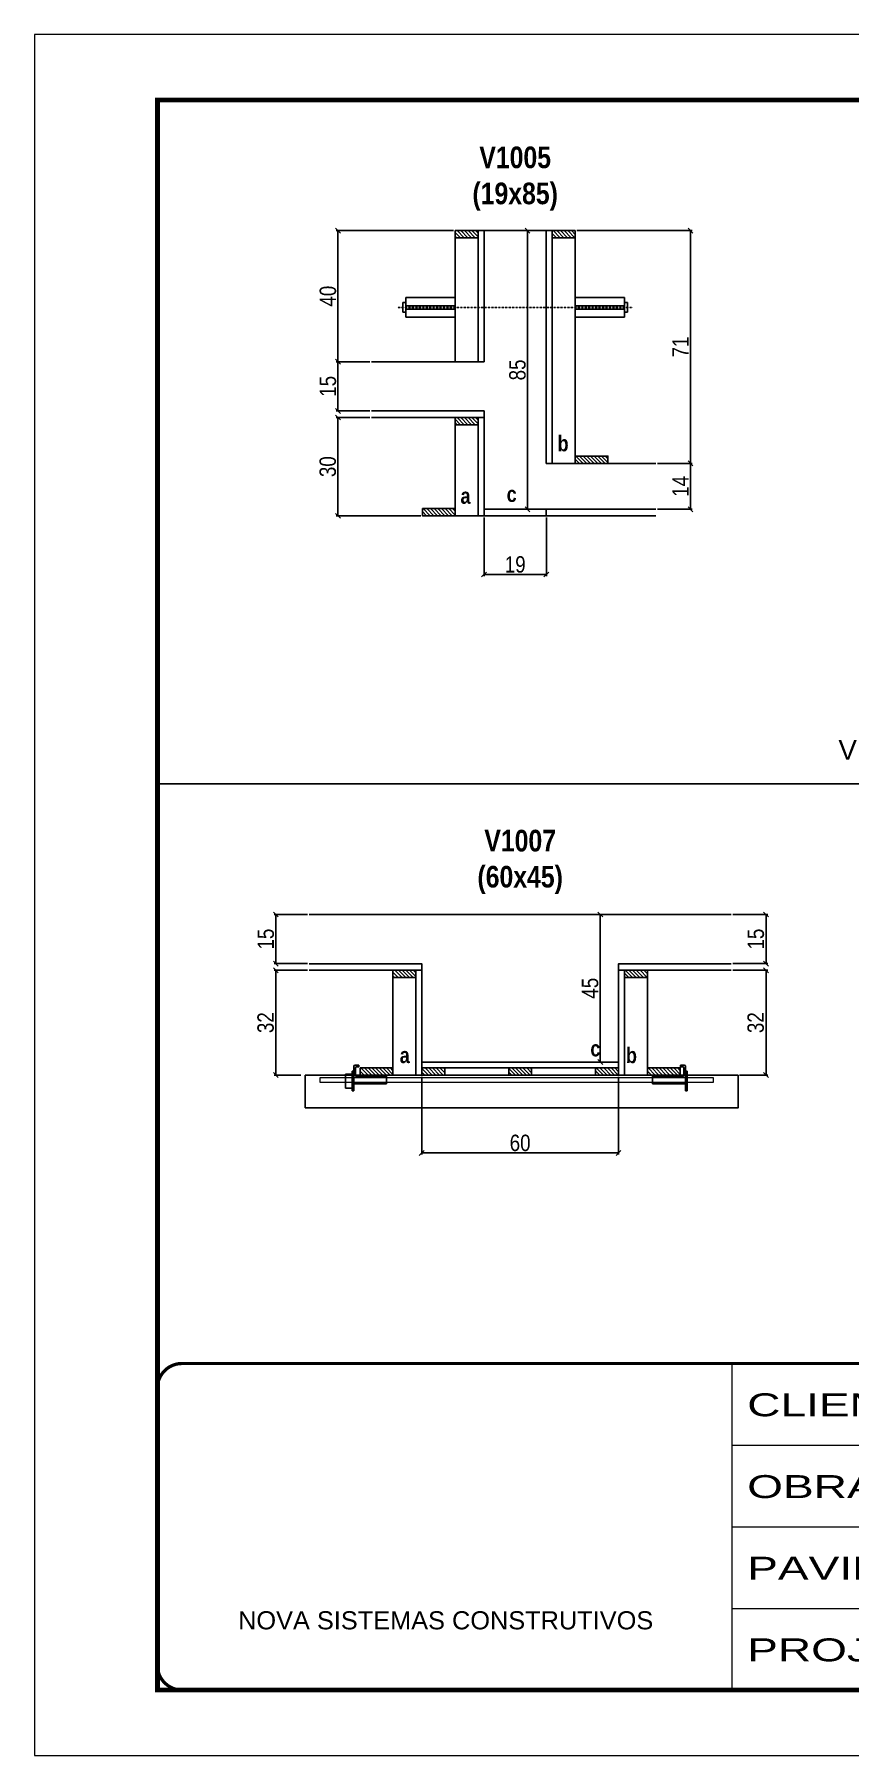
# Model space of a CAD drawing. Extents: x 3309 to 9563, y -2522 to 14608.
# Drawn here: x 8078 to 8575, y 12409 to 13459 of the extents above; entities that cross this region are included whole.
import ezdxf

# ---------------------------------------------------------------- set-up
doc = ezdxf.new("R2010")
doc.units = 0
for name, pattern in [('CONTINUO', [0]), ('DASHED', [0.75, 0.5, -0.25]), ('HIDDEN', [0.375, 0.25, -0.125])]:
    doc.linetypes.add(name, pattern=pattern)
for name, color, linetype in [('5', 5, 'Continuous'), ('barrote', 251, 'Continuous'), ('COTA', 241, 'Continuous'), ('detalhes', 4, 'Continuous'), ('NOMENCLATURA', 7, 'Continuous'), ('Painéis', 200, 'Continuous'), ('presilha', 1, 'Continuous'), ('SARR_2.2x10', 60, 'Continuous'), ('SARR_2.2x7', 40, 'Continuous'), ('SARR_3.5x7', 81, 'Continuous'), ('TENSOR', 3, 'Continuous')]:
    doc.layers.add(name, color=color, linetype=linetype)
for name, color, linetype, lineweight in [('CONCRETO', 251, 'Continuous', 25), ('Folhas', 255, 'Continuous', 9), ('SARRAFO DE PRESSAO', 251, 'DASHED', 9), ('SCO-___-LAJ', 2, 'Continuous', 0)]:
    doc.layers.add(name, color=color, linetype=linetype, lineweight=lineweight)
doc.styles.add('ARIAL', font='arial.ttf')
doc.styles.add('COTA TECNICA 2X', font='techl___.ttf', dxfattribs={"height": 10})
doc.styles.get("Standard").update_dxf_attribs({"font": 'arial.ttf'})
doc.styles.add('TECNICA', font='techb___.ttf', dxfattribs={"height": 10})
doc.styles.add('Tecnologia', font='')
doc.styles.get('Tecnologia').set_extended_font_data('Forgotten Futurist')
doc.dimstyles.new('SECAO', dxfattribs={"dimscale": 0.333333, "dimtxt": 5, "dimasz": 9, "dimexe": 3, "dimexo": 3, "dimgap": 3, "dimtad": 1, "dimdec": 1, "dimlfac": 0.5, "dimzin": 12, "dimdsep": 46, "dimtxsty": 'COTA TECNICA 2X', "dimblk1": 'OBLIQUE', "dimblk2": 'OBLIQUE', "dimsah": 1, "dimcen": 0.9, "dimclrd": 4, "dimclre": 4, "dimclrt": 240, "dimadec": 1, "dimazin": 3, "dimtfac": 1, "dimtdec": 1, "dimtmove": 0, "dimatfit": 3, "dimfxl": 1, "dimtolj": 1, "dimtzin": 12, "dimarcsym": 0})

# ---------------------------------------------------------------- blocks, each defined once
blk = doc.blocks.new('9999999999')
at = {"color": 30, "linetype": 'CONTINUO'}
for p, q in [((98564.6, 34230.2), (98564.6, 34429.4)), ((98564.6, 34379.6), (99584, 34379.6)), ((98564.6, 34329.8), (99488, 34329.8)), ((98564.6, 34280), (99488, 34280))]:
    blk.add_line(p, q, dxfattribs=at)
at = {"color": 30, "linetype": 'CONTINUO', "const_width": 2}
blk.add_lwpolyline([(99584, 34230.2), (99584, 34414.4, 0.414214), (99569, 34429.4), (98229, 34429.4, 0.414214), (98214, 34414.4), (98214, 34245.2, 0.414214), (98229, 34230.2), (99584, 34230.2)], format="xyb", dxfattribs=at)
at = {"layer": 'Folhas'}
blk.add_lwpolyline([(98139, 34190.2), (99624, 34190.2), (99624, 35240.2), (98139, 35240.2)], close=True, dxfattribs=at)
at = {"layer": 'Folhas', "color": 30, "const_width": 3}
blk.add_lwpolyline([(98214, 34230.2), (99584, 34230.2), (99584, 35200.2), (98214, 35200.2)], close=True, dxfattribs=at)
at = {"color": 7, "linetype": 'Continuous', "ltscale": 5, "style": 'ARIAL'}
blk.add_text('NOVA SISTEMAS CONSTRUTIVOS', height=11.059, dxfattribs=at).set_placement((98263.2, 34267.2))
at = {"layer": 'Folhas', "color": 7, "style": 'Tecnologia', "width": 1.5}
for s, p in [('CLIENTE:', (98573.7, 34397.2)), ('OBRA:', (98573.7, 34347.3)), ('PAVIMENTO:', (98573.7, 34297.5)), ('PROJETO:', (98573.7, 34247.7))]:
    blk.add_text(s, height=14, dxfattribs=at).set_placement(p)
blk = doc.blocks.new('_Oblique')
at = {"color": 0, "linetype": 'ByBlock', "lineweight": -2}
blk.add_line((-0.5, -0.5), (0.5, 0.5), dxfattribs=at)
blk = doc.blocks.new('*D99')
at = {"layer": 'COTA', "color": 4, "lineweight": -2, "transparency": 16777216}
for p, q in [((8282.4, 13225.6), (8262, 13225.6)), ((8263, 13225.6), (8263, 13165.6)), ((8313.5, 13165.6), (8262, 13165.6))]:
    blk.add_line(p, q, dxfattribs=at)
at = {"layer": 'Defpoints', "color": 0, "transparency": 16777216}
for p in [(8283.4, 13225.6), (8263, 13165.6), (8314.5, 13165.6, 0)]:
    blk.add_point(p, dxfattribs=at)
at = {"layer": 'COTA', "color": 4, "lineweight": -2, "transparency": 16777216, "xscale": 3, "yscale": 3, "zscale": 3}
for p, rotation in [((8263, 13225.6), 90), ((8263, 13165.6), 270)]:
    blk.add_blockref('_Oblique', p, dxfattribs=dict(at, rotation=rotation))
at = {"layer": 'COTA', "color": 240, "transparency": 16777216, "insert": (8256.8, 13195.6), "char_height": 10, "attachment_point": 5, "rotation": 90, "style": 'COTA TECNICA 2X'}
blk.add_mtext('\\A1;30', dxfattribs=at)
blk = doc.blocks.new('*D100')
at = {"layer": 'COTA', "color": 4, "lineweight": -2, "transparency": 16777216}
for p, q in [((8282.4, 13259.6), (8262, 13259.6)), ((8263, 13229.6), (8263, 13259.6)), ((8282.4, 13229.6), (8262, 13229.6))]:
    blk.add_line(p, q, dxfattribs=at)
at = {"layer": 'Defpoints', "color": 0, "transparency": 16777216}
for p in [(8263, 13259.6), (8283.4, 13259.6), (8283.4, 13229.6)]:
    blk.add_point(p, dxfattribs=at)
at = {"layer": 'COTA', "color": 4, "lineweight": -2, "transparency": 16777216, "xscale": 3, "yscale": 3, "zscale": 3}
for p, rotation in [((8263, 13259.6), 90), ((8263, 13229.6), 270)]:
    blk.add_blockref('_Oblique', p, dxfattribs=dict(at, rotation=rotation))
at = {"layer": 'COTA', "color": 240, "transparency": 16777216, "insert": (8256.9, 13244.6), "char_height": 10, "attachment_point": 5, "rotation": 90, "style": 'COTA TECNICA 2X'}
blk.add_mtext('\\A1;15', dxfattribs=at)
blk = doc.blocks.new('*D101')
at = {"layer": 'COTA', "color": 4, "lineweight": -2, "transparency": 16777216}
for p, q in [((8333.5, 13339.6), (8262, 13339.6)), ((8263, 13259.6), (8263, 13339.6)), ((8282.4, 13259.6), (8262, 13259.6))]:
    blk.add_line(p, q, dxfattribs=at)
at = {"layer": 'Defpoints', "color": 0, "transparency": 16777216}
for p in [(8263, 13339.6), (8334.5, 13339.6), (8283.4, 13259.6)]:
    blk.add_point(p, dxfattribs=at)
at = {"layer": 'COTA', "color": 4, "lineweight": -2, "transparency": 16777216, "xscale": 3, "yscale": 3, "zscale": 3}
for p, rotation in [((8263, 13339.6), 90), ((8263, 13259.6), 270)]:
    blk.add_blockref('_Oblique', p, dxfattribs=dict(at, rotation=rotation))
at = {"layer": 'COTA', "color": 240, "transparency": 16777216, "insert": (8256.9, 13299.6), "char_height": 10, "attachment_point": 5, "rotation": 90, "style": 'COTA TECNICA 2X'}
blk.add_mtext('\\A1;40', dxfattribs=at)
blk = doc.blocks.new('*D102')
at = {"layer": 'COTA', "color": 4, "lineweight": -2, "transparency": 16777216}
for p, q in [((8389.1, 13339.6), (8377.6, 13339.6)), ((8378.6, 13169.6), (8378.6, 13339.6)), ((8389.1, 13169.6), (8377.6, 13169.6))]:
    blk.add_line(p, q, dxfattribs=at)
at = {"layer": 'Defpoints', "color": 0, "transparency": 16777216}
for p in [(8378.6, 13339.6), (8390.1, 13339.6), (8390.1, 13169.6)]:
    blk.add_point(p, dxfattribs=at)
at = {"layer": 'COTA', "color": 4, "lineweight": -2, "transparency": 16777216, "xscale": 3, "yscale": 3, "zscale": 3}
for p, rotation in [((8378.6, 13339.6), 90), ((8378.6, 13169.6), 270)]:
    blk.add_blockref('_Oblique', p, dxfattribs=dict(at, rotation=rotation))
at = {"layer": 'COTA', "color": 240, "transparency": 16777216, "insert": (8372.5, 13254.6), "char_height": 10, "attachment_point": 5, "rotation": 90, "style": 'COTA TECNICA 2X'}
blk.add_mtext('\\A1;85', dxfattribs=at)
blk = doc.blocks.new('*D103')
at = {"layer": 'COTA', "color": 4, "lineweight": -2, "transparency": 16777216}
for p, q in [((8457.8, 13197.6), (8479, 13197.6)), ((8478, 13197.6), (8478, 13169.6)), ((8457.8, 13169.6), (8479, 13169.6))]:
    blk.add_line(p, q, dxfattribs=at)
at = {"layer": 'Defpoints', "color": 0, "transparency": 16777216}
for p in [(8456.8, 13197.6, 0), (8456.8, 13169.6, 0), (8478, 13169.6)]:
    blk.add_point(p, dxfattribs=at)
at = {"layer": 'COTA', "color": 4, "lineweight": -2, "transparency": 16777216, "xscale": 3, "yscale": 3, "zscale": 3}
for p, rotation in [((8478, 13197.6), 90), ((8478, 13169.6), 270)]:
    blk.add_blockref('_Oblique', p, dxfattribs=dict(at, rotation=rotation))
at = {"layer": 'COTA', "color": 240, "transparency": 16777216, "insert": (8471.9, 13183.6), "char_height": 10, "attachment_point": 5, "rotation": 90, "style": 'COTA TECNICA 2X'}
blk.add_mtext('\\A1;14', dxfattribs=at)
blk = doc.blocks.new('*D104')
at = {"layer": 'COTA', "color": 4, "lineweight": -2, "transparency": 16777216}
for p, q in [((8408.7, 13339.6), (8479, 13339.6)), ((8478, 13197.6), (8478, 13339.6)), ((8457.8, 13197.6), (8479, 13197.6))]:
    blk.add_line(p, q, dxfattribs=at)
at = {"layer": 'Defpoints', "color": 0, "transparency": 16777216}
for p in [(8407.7, 13339.6), (8478, 13339.6), (8456.8, 13197.6)]:
    blk.add_point(p, dxfattribs=at)
at = {"layer": 'COTA', "color": 4, "lineweight": -2, "transparency": 16777216, "xscale": 3, "yscale": 3, "zscale": 3}
for p, rotation in [((8478, 13339.6), 90), ((8478, 13197.6), 270)]:
    blk.add_blockref('_Oblique', p, dxfattribs=dict(at, rotation=rotation))
at = {"layer": 'COTA', "color": 240, "transparency": 16777216, "insert": (8471.9, 13268.6), "char_height": 10, "attachment_point": 5, "rotation": 90, "style": 'COTA TECNICA 2X'}
blk.add_mtext('\\A1;71', dxfattribs=at)
blk = doc.blocks.new('PRESILHA METÁLICA 1')
at = {"layer": 'presilha'}
for p, q in [((7.5, 10.6), (7.5, 19.9)), ((12, 21), (8.6, 21)), ((9, 11.6), (9, 18.9)), ((12, 19.5), (9.6, 19.5)), ((12, 21), (12, 19.5)), ((0, 13), (6, 13)), ((0, 13), (0, 0)), ((6, 0), (0, 0)), ((6, 15.5), (7.5, 15.5)), ((6, -2.5), (6, 15.5)), ((6, 13), (6, 0)), ((7.5, 15.5), (7.5, -2.5)), ((37.5, 4.1), (7.5, 4.1)), ((37.5, 11), (9.6, 11)), ((37.5, 11), (37.5, 4.1)), ((7.5, -2.5), (6, -2.5))]:
    blk.add_line(p, q, dxfattribs=at)
for centre, radius, start, end in [((8.6, 19.9), 1.14, 90, 180), ((9.6, 18.9), 0.57, 90, 180), ((9.6, 11.6), 0.57, 180, 270)]:
    blk.add_arc(centre, radius, start, end, dxfattribs=at)
blk = doc.blocks.new('PRESILHA METÁLICA 2')
at = {"layer": 'presilha'}
for p, q in [((-5.2, 23.5), (-5.2, 22)), ((-5.2, 23.5), (-1.9, 23.5)), ((-5.2, 22), (-2.8, 22)), ((-2.2, 14.1), (-2.2, 21.4)), ((0.8, 18), (-0.8, 18)), ((-0.8, 18), (-0.8, 0)), ((-0.8, 14.6), (-0.8, 22.4)), ((0.8, 0), (0.8, 18)), ((-30.8, 13.5), (-30.8, 6.6)), ((-30.8, 13.5), (-2.8, 13.5)), ((-30.8, 6.6), (-0.8, 6.6)), ((-0.8, 0), (0.8, 0))]:
    blk.add_line(p, q, dxfattribs=at)
for centre, radius, start, end in [((-2.8, 21.4), 0.57, 0, 90), ((-1.9, 22.4), 1.14, 0, 90), ((-2.8, 14.1), 0.57, 270, 0)]:
    blk.add_arc(centre, radius, start, end, dxfattribs=at)
blk = doc.blocks.new('*D175')
at = {"layer": 'COTA', "color": 4, "lineweight": -2, "transparency": 16777216}
for p, q in [((8244.4, 12888.4), (8224.1, 12888.4)), ((8225.1, 12888.4), (8225.1, 12824.4)), ((8240.3, 12824.4), (8224.1, 12824.4))]:
    blk.add_line(p, q, dxfattribs=at)
at = {"layer": 'Defpoints', "color": 0, "transparency": 16777216}
for p in [(8245.4, 12888.4), (8225.1, 12824.4), (8241.3, 12824.4)]:
    blk.add_point(p, dxfattribs=at)
at = {"layer": 'COTA', "color": 4, "lineweight": -2, "transparency": 16777216, "xscale": 3, "yscale": 3, "zscale": 3}
for p, rotation in [((8225.1, 12888.4), 90), ((8225.1, 12824.4), 270)]:
    blk.add_blockref('_Oblique', p, dxfattribs=dict(at, rotation=rotation))
at = {"layer": 'COTA', "color": 240, "transparency": 16777216, "insert": (8218.9, 12856.4), "char_height": 10, "attachment_point": 5, "rotation": 90, "style": 'COTA TECNICA 2X'}
blk.add_mtext('\\A1;32', dxfattribs=at)
blk = doc.blocks.new('*D176')
at = {"layer": 'COTA', "color": 4, "lineweight": -2, "transparency": 16777216}
for p, q in [((8503.8, 12888.4), (8525.1, 12888.4)), ((8524.1, 12888.4), (8524.1, 12824.4)), ((8507.9, 12824.4), (8525.1, 12824.4))]:
    blk.add_line(p, q, dxfattribs=at)
at = {"layer": 'Defpoints', "color": 0, "transparency": 16777216}
for p in [(8502.8, 12888.4), (8506.9, 12824.4), (8524.1, 12824.4)]:
    blk.add_point(p, dxfattribs=at)
at = {"layer": 'COTA', "color": 4, "lineweight": -2, "transparency": 16777216, "xscale": 3, "yscale": 3, "zscale": 3}
for p, rotation in [((8524.1, 12888.4), 90), ((8524.1, 12824.4), 270)]:
    blk.add_blockref('_Oblique', p, dxfattribs=dict(at, rotation=rotation))
at = {"layer": 'COTA', "color": 240, "transparency": 16777216, "insert": (8517.8, 12856.4), "char_height": 10, "attachment_point": 5, "rotation": 90, "style": 'COTA TECNICA 2X'}
blk.add_mtext('\\A1;32', dxfattribs=at)
blk = doc.blocks.new('*D177')
at = {"layer": 'COTA', "color": 4, "lineweight": -2, "transparency": 16777216}
for p, q in [((8433.1, 12922.4), (8422, 12922.4)), ((8423, 12832.4), (8423, 12922.4)), ((8433.1, 12832.4), (8422, 12832.4))]:
    blk.add_line(p, q, dxfattribs=at)
at = {"layer": 'Defpoints', "color": 0, "transparency": 16777216}
for p in [(8423, 12922.4), (8434.1, 12922.4), (8434.1, 12832.4)]:
    blk.add_point(p, dxfattribs=at)
at = {"layer": 'COTA', "color": 4, "lineweight": -2, "transparency": 16777216, "xscale": 3, "yscale": 3, "zscale": 3}
for p, rotation in [((8423, 12922.4), 90), ((8423, 12832.4), 270)]:
    blk.add_blockref('_Oblique', p, dxfattribs=dict(at, rotation=rotation))
at = {"layer": 'COTA', "color": 240, "transparency": 16777216, "insert": (8416.8, 12877.4), "char_height": 10, "attachment_point": 5, "rotation": 90, "style": 'COTA TECNICA 2X'}
blk.add_mtext('\\A1;45', dxfattribs=at)
blk = doc.blocks.new('*D178')
at = {"layer": 'COTA', "color": 4, "lineweight": -2, "transparency": 16777216}
for p, q in [((8503.8, 12922.4), (8525.1, 12922.4)), ((8524.1, 12892.4), (8524.1, 12922.4)), ((8503.8, 12892.4), (8525.1, 12892.4))]:
    blk.add_line(p, q, dxfattribs=at)
at = {"layer": 'Defpoints', "color": 0, "transparency": 16777216}
for p in [(8502.8, 12922.4), (8524.1, 12922.4), (8502.8, 12892.4)]:
    blk.add_point(p, dxfattribs=at)
at = {"layer": 'COTA', "color": 4, "lineweight": -2, "transparency": 16777216, "xscale": 3, "yscale": 3, "zscale": 3}
for p, rotation in [((8524.1, 12922.4), 90), ((8524.1, 12892.4), 270)]:
    blk.add_blockref('_Oblique', p, dxfattribs=dict(at, rotation=rotation))
at = {"layer": 'COTA', "color": 240, "transparency": 16777216, "insert": (8517.9, 12907.4), "char_height": 10, "attachment_point": 5, "rotation": 90, "style": 'COTA TECNICA 2X'}
blk.add_mtext('\\A1;15', dxfattribs=at)
blk = doc.blocks.new('*D179')
at = {"layer": 'COTA', "color": 4, "lineweight": -2, "transparency": 16777216}
for p, q in [((8244.4, 12922.4), (8224.1, 12922.4)), ((8225.1, 12892.4), (8225.1, 12922.4)), ((8244.4, 12892.4), (8224.1, 12892.4))]:
    blk.add_line(p, q, dxfattribs=at)
at = {"layer": 'Defpoints', "color": 0, "transparency": 16777216}
for p in [(8225.1, 12922.4), (8245.4, 12922.4), (8245.4, 12892.4)]:
    blk.add_point(p, dxfattribs=at)
at = {"layer": 'COTA', "color": 4, "lineweight": -2, "transparency": 16777216, "xscale": 3, "yscale": 3, "zscale": 3}
for p, rotation in [((8225.1, 12922.4), 90), ((8225.1, 12892.4), 270)]:
    blk.add_blockref('_Oblique', p, dxfattribs=dict(at, rotation=rotation))
at = {"layer": 'COTA', "color": 240, "transparency": 16777216, "insert": (8219, 12907.4), "char_height": 10, "attachment_point": 5, "rotation": 90, "style": 'COTA TECNICA 2X'}
blk.add_mtext('\\A1;15', dxfattribs=at)
blk = doc.blocks.new('*D180')
at = {"layer": 'COTA', "color": 4, "lineweight": -2, "transparency": 16777216}
for p, q in [((8314.1, 12823.4), (8314.1, 12775.9)), ((8434.1, 12823.4), (8434.1, 12775.9)), ((8314.1, 12776.9), (8434.1, 12776.9))]:
    blk.add_line(p, q, dxfattribs=at)
at = {"layer": 'Defpoints', "color": 0, "transparency": 16777216}
for p in [(8314.1, 12824.4), (8434.1, 12824.4), (8434.1, 12776.9)]:
    blk.add_point(p, dxfattribs=at)
at = {"layer": 'COTA', "color": 4, "lineweight": -2, "transparency": 16777216, "xscale": 3, "yscale": 3, "zscale": 3, "rotation": 180}
blk.add_blockref('_Oblique', (8314.1, 12776.9), dxfattribs=at)
at = {"layer": 'COTA', "color": 4, "lineweight": -2, "transparency": 16777216, "xscale": 3, "yscale": 3, "zscale": 3}
blk.add_blockref('_Oblique', (8434.1, 12776.9), dxfattribs=at)
at = {"layer": 'COTA', "color": 240, "transparency": 16777216, "insert": (8374.1, 12783), "char_height": 10, "attachment_point": 5, "style": 'COTA TECNICA 2X'}
blk.add_mtext('\\A1;60', dxfattribs=at)
blk = doc.blocks.new('*D1085')
at = {"layer": 'COTA', "color": 4, "lineweight": -2, "transparency": 16777216}
for p, q in [((8352.1, 13164.6), (8352.1, 13128.8)), ((8390.1, 13164.6), (8390.1, 13128.8)), ((8352.1, 13129.8), (8390.1, 13129.8))]:
    blk.add_line(p, q, dxfattribs=at)
at = {"layer": 'Defpoints', "color": 0, "transparency": 16777216}
for p in [(8352.1, 13165.6), (8390.1, 13165.6), (8390.1, 13129.8)]:
    blk.add_point(p, dxfattribs=at)
at = {"layer": 'COTA', "color": 4, "lineweight": -2, "transparency": 16777216, "xscale": 3, "yscale": 3, "zscale": 3, "rotation": 180}
blk.add_blockref('_Oblique', (8352.1, 13129.8), dxfattribs=at)
at = {"layer": 'COTA', "color": 4, "lineweight": -2, "transparency": 16777216, "xscale": 3, "yscale": 3, "zscale": 3}
blk.add_blockref('_Oblique', (8390.1, 13129.8), dxfattribs=at)
at = {"layer": 'COTA', "color": 240, "transparency": 16777216, "insert": (8371.1, 13135.9), "char_height": 10, "attachment_point": 5, "style": 'COTA TECNICA 2X'}
blk.add_mtext('\\A1;19', dxfattribs=at)

msp = doc.modelspace()

# ---------------------------------------------------------------- hatches: boundary and pattern name
at = {"layer": 'SARR_2.2x10'}
h = msp.add_hatch(dxfattribs=at)
h.set_pattern_fill('ANSI31', color=256, scale=0.5, angle=90)
h.set_pattern_definition([(135, (41601.2234, -110314.5723), (-1.122532015, -1.122532015), [])])
h.paths.add_polyline_path([(8407.68, 13202), (8407.68, 13197.6), (8427.68, 13197.6), (8427.68, 13202)])
h = msp.add_hatch(dxfattribs=at)
h.set_pattern_fill('ANSI31', color=256, scale=0.5, angle=90)
h.set_pattern_definition([(135, (41508.0234, -110346.5723), (-1.122532015, -1.122532015), [])])
h.paths.add_polyline_path([(8314.48, 13170), (8314.48, 13165.6), (8334.48, 13165.6), (8334.48, 13170)])
h = msp.add_hatch(dxfattribs=at)
h.set_pattern_fill('ANSI31', color=256, scale=0.5, angle=90)
h.set_pattern_definition([(135, (41470.0714, -110687.8048), (-1.122532015, -1.122532015), [])])
h.paths.add_polyline_path([(8276.53, 12828.76), (8276.53, 12824.36), (8296.53, 12824.36), (8296.53, 12828.76)])
h = msp.add_hatch(dxfattribs=at)
h.set_pattern_fill('ANSI31', color=256, scale=0.5, angle=90)
h.set_pattern_definition([(135, (41645.2714, -110687.8048), (-1.122532015, -1.122532015), [])])
h.paths.add_polyline_path([(8451.73, 12828.76), (8451.73, 12824.36), (8471.73, 12824.36), (8471.73, 12828.76)])
at = {"layer": 'SARR_2.2x7'}
h = msp.add_hatch(dxfattribs=at)
h.set_pattern_fill('ANSI31', color=256, scale=0.5, angle=90)
h.set_pattern_definition([(135, (41522.0234, -110176.9723), (-1.122532015, -1.122532015), [])])
h.paths.add_polyline_path([(8348.48, 13339.6), (8348.48, 13335.2), (8334.48, 13335.2), (8334.48, 13339.6)])
h = msp.add_hatch(dxfattribs=at)
h.set_pattern_fill('ANSI31', color=256, scale=0.5, angle=90)
h.set_pattern_definition([(135, (41502.0234, -110176.9723), (-1.122532015, -1.122532015), [])])
h.paths.add_polyline_path([(8393.68, 13339.6), (8393.68, 13335.2), (8407.68, 13335.2), (8407.68, 13339.6)])
h = msp.add_hatch(dxfattribs=at)
h.set_pattern_fill('ANSI31', color=256, scale=0.5, angle=90)
h.set_pattern_definition([(135, (41522.0234, -110290.9723), (-1.122532015, -1.122532015), [])])
h.paths.add_polyline_path([(8348.48, 13225.6), (8348.48, 13221.2), (8334.48, 13221.2), (8334.48, 13225.6)])
h = msp.add_hatch(dxfattribs=at)
h.set_pattern_fill('ANSI31', color=256, scale=0.5, angle=90)
h.set_pattern_definition([(135, (41484.0714, -110628.2048), (-1.122532015, -1.122532015), [])])
h.paths.add_polyline_path([(8310.53, 12888.36), (8310.53, 12883.96), (8296.53, 12883.96), (8296.53, 12888.36)])
h = msp.add_hatch(dxfattribs=at)
h.set_pattern_fill('ANSI31', color=256, scale=0.5, angle=90)
h.set_pattern_definition([(135, (41546.0714, -110628.2048), (-1.122532015, -1.122532015), [])])
h.paths.add_polyline_path([(8437.73, 12888.36), (8437.73, 12883.96), (8451.73, 12883.96), (8451.73, 12888.36)])
h = msp.add_hatch(dxfattribs=at)
h.set_pattern_fill('ANSI31', color=256, scale=0.5, angle=90)
h.set_pattern_definition([(135, (41549.6714, -110687.8048), (-1.122532015, -1.122532015), [])])
h.paths.add_polyline_path([(8328.13, 12824.36), (8328.13, 12828.76), (8314.13, 12828.76), (8314.13, 12824.36)])
h = msp.add_hatch(dxfattribs=at)
h.set_pattern_fill('ANSI31', color=256, scale=0.5, angle=90)
h.set_pattern_definition([(135, (41602.6714, -110687.8048), (-1.122532015, -1.122532015), [])])
h.paths.add_polyline_path([(8381.13, 12824.36), (8381.13, 12828.76), (8367.13, 12828.76), (8367.13, 12824.36)])
h = msp.add_hatch(dxfattribs=at)
h.set_pattern_fill('ANSI31', color=256, scale=0.5, angle=90)
h.set_pattern_definition([(135, (41631.6714, -110687.8048), (-1.122532015, -1.122532015), [])])
h.paths.add_polyline_path([(8420.13, 12828.76), (8420.13, 12824.36), (8434.13, 12824.36), (8434.13, 12828.76)])

# ---------------------------------------------------------------- linework, layer by layer
at = {"ltscale": 3}
for p, q in [((8302.48, 13295.77), (8302.48, 13289.77)), ((8304.48, 13295.77), (8302.48, 13295.77)), ((8304.48, 13298.77), (8304.48, 13286.77)), ((8304.48, 13298.77), (8334.48, 13298.77)), ((8334.48, 13293.77), (8304.48, 13293.77)), ((8437.68, 13298.77), (8407.68, 13298.77)), ((8407.68, 13293.77), (8437.68, 13293.77)), ((8437.68, 13298.77), (8437.68, 13286.77)), ((8439.68, 13295.77), (8437.68, 13295.77)), ((8439.68, 13295.77), (8439.68, 13289.77)), ((8304.48, 13289.77), (8302.48, 13289.77)), ((8334.48, 13291.77), (8304.48, 13291.77)), ((8304.48, 13286.77), (8334.48, 13286.77)), ((8407.68, 13291.77), (8437.68, 13291.77)), ((8437.68, 13286.77), (8407.68, 13286.77)), ((8437.68, 13289.77), (8439.68, 13289.77))]:
    msp.add_line(p, q, dxfattribs=at)
at = {"layer": 'barrote'}
msp.add_lwpolyline([(8243.08, 12804.36), (8506.99, 12804.36), (8506.99, 12824.36), (8243.08, 12824.36)], close=True, dxfattribs=at)
at = {"layer": 'CONCRETO', "linetype": 'Continuous'}
msp.add_line((8502.83, 12922.36), (8245.43, 12922.36), dxfattribs=at)
for points in [[(8456.78, 13197.6), (8390.08, 13197.6), (8390.08, 13339.6), (8352.08, 13339.6), (8352.08, 13259.6), (8283.39, 13259.6)], [(8283.39, 13229.6), (8352.08, 13229.6), (8352.08, 13169.6), (8456.78, 13169.6)]]:
    msp.add_lwpolyline(points, dxfattribs=at)
at = {"layer": 'COTA'}
msp.add_line((8152.87, 13002.05), (9522.87, 13002.05), dxfattribs=at)
at = {"layer": 'detalhes', "color": 250}
msp.add_line((8243.08, 12804.36), (8243.08, 12824.36), dxfattribs=at)
at = {"layer": 'Painéis', "linetype": 'Continuous'}
msp.add_line((8390.08, 13169.6), (8390.08, 13165.6), dxfattribs=at)
for points in [[(8348.48, 13259.6), (8348.48, 13339.6), (8352.08, 13339.6), (8352.08, 13259.6)], [(8393.68, 13197.6), (8393.68, 13339.6), (8390.08, 13339.6), (8390.08, 13197.6)], [(8310.53, 12824.36), (8310.53, 12888.36), (8314.13, 12888.36), (8314.13, 12824.36)], [(8437.73, 12824.36), (8437.73, 12888.36), (8434.13, 12888.36), (8434.13, 12824.36)], [(8434.13, 12832.36), (8314.13, 12832.36), (8314.13, 12828.76), (8434.13, 12828.76)]]:
    msp.add_lwpolyline(points, close=True, dxfattribs=at)
for points in [[(8283.39, 13225.6), (8352.08, 13225.6), (8352.08, 13229.6), (8283.39, 13229.6)], [(8456.78, 13165.6), (8352.08, 13165.6), (8352.08, 13169.6), (8456.78, 13169.6)]]:
    msp.add_lwpolyline(points, dxfattribs=at)
at = {"layer": 'Painéis', "linetype": 'Continuous', "elevation": 0}
msp.add_lwpolyline([(8348.48, 13165.6), (8348.48, 13225.6), (8352.08, 13225.6), (8352.08, 13165.6)], close=True, dxfattribs=at)
for points in [[(8245.43, 12888.36), (8314.13, 12888.36), (8314.13, 12892.36), (8245.43, 12892.36)], [(8502.83, 12888.36), (8434.13, 12888.36), (8434.13, 12892.36), (8502.83, 12892.36)]]:
    msp.add_lwpolyline(points, dxfattribs=at)
at = {"layer": 'SARR_2.2x10'}
for points in [[(8407.68, 13202), (8427.68, 13202), (8427.68, 13197.6), (8407.68, 13197.6)], [(8276.53, 12828.76), (8296.53, 12828.76), (8296.53, 12824.36), (8276.53, 12824.36)], [(8451.73, 12828.76), (8471.73, 12828.76), (8471.73, 12824.36), (8451.73, 12824.36)]]:
    msp.add_lwpolyline(points, close=True, dxfattribs=at)
at = {"layer": 'SARR_2.2x10', "elevation": 0}
msp.add_lwpolyline([(8314.48, 13170), (8334.48, 13170), (8334.48, 13165.6), (8314.48, 13165.6)], close=True, dxfattribs=at)
at = {"layer": 'SARR_2.2x7', "elevation": 0}
for points in [[(8334.48, 13339.6), (8348.48, 13339.6), (8348.48, 13335.2), (8334.48, 13335.2)], [(8407.68, 13339.6), (8393.68, 13339.6), (8393.68, 13335.2), (8407.68, 13335.2)], [(8296.53, 12888.36), (8310.53, 12888.36), (8310.53, 12883.96), (8296.53, 12883.96)], [(8451.73, 12888.36), (8437.73, 12888.36), (8437.73, 12883.96), (8451.73, 12883.96)]]:
    msp.add_lwpolyline(points, close=True, dxfattribs=at)
at = {"layer": 'SARR_2.2x7'}
for points in [[(8334.48, 13225.6), (8348.48, 13225.6), (8348.48, 13221.2), (8334.48, 13221.2)], [(8314.13, 12828.76), (8328.13, 12828.76), (8328.13, 12824.36), (8314.13, 12824.36)], [(8367.13, 12828.76), (8381.13, 12828.76), (8381.13, 12824.36), (8367.13, 12824.36)], [(8434.13, 12828.76), (8420.13, 12828.76), (8420.13, 12824.36), (8434.13, 12824.36)]]:
    msp.add_lwpolyline(points, close=True, dxfattribs=at)
at = {"layer": 'SARR_3.5x7'}
for points in [[(8348.48, 13335.2), (8334.48, 13335.2), (8334.48, 13259.6), (8348.48, 13259.6)], [(8393.68, 13335.2), (8407.68, 13335.2), (8407.68, 13197.6), (8393.68, 13197.6)], [(8310.53, 12883.96), (8296.53, 12883.96), (8296.53, 12824.36), (8310.53, 12824.36)], [(8437.73, 12883.96), (8451.73, 12883.96), (8451.73, 12824.36), (8437.73, 12824.36)]]:
    msp.add_lwpolyline(points, close=True, dxfattribs=at)
at = {"layer": 'SARR_3.5x7', "elevation": 0}
msp.add_lwpolyline([(8348.48, 13221.2), (8334.48, 13221.2), (8334.48, 13165.6), (8348.48, 13165.6)], close=True, dxfattribs=at)
at = {"layer": 'SCO-___-LAJ', "color": 1}
msp.add_lwpolyline([(8252.08, 12823.03), (8491.92, 12823.03), (8491.92, 12819.83), (8252.08, 12819.83)], close=True, dxfattribs=at)
at = {"layer": 'TENSOR', "linetype": 'HIDDEN', "ltscale": 0.5}
msp.add_line((8299.48, 13292.77), (8442.99, 13292.77), dxfattribs=at)

# ---------------------------------------------------------------- block references
at = {"layer": 'presilha', "xscale": 0.6666666666666666, "yscale": 0.6666666666666666, "zscale": 0.6666666666666666}
for name, p in [('PRESILHA METÁLICA 1', (8267.67, 12816.4)), ('PRESILHA METÁLICA 2', (8475.41, 12814.73))]:
    msp.add_blockref(name, p, dxfattribs=at)
at = {"layer": 'SARRAFO DE PRESSAO', "color": 6, "linetype": 'ByBlock'}
msp.add_blockref('9999999999', (-90061.11, -21780.92), dxfattribs=at)

# ---------------------------------------------------------------- texts
at = {"layer": '5', "linetype": 'Continuous'}
msp.add_text('V1059', height=12, rotation=359.99996, dxfattribs=at).set_placement((8568.28, 13016.76))
at = {"layer": 'detalhes', "style": 'TECNICA'}
for s, p in [('b', (8396.94, 13204.96)), ('a', (8337.74, 13172.96)), ('c', (8365.89, 13174.07)), ('c', (8416.95, 12835.84)), ('b', (8438.63, 12831.72)), ('a', (8300.66, 12831.73))]:
    msp.add_text(s, height=9.6, dxfattribs=at).set_placement(p)
at = {"layer": 'NOMENCLATURA', "char_height": 13.2, "attachment_point": 2, "style": 'TECNICA'}
for s, insert in [('V1005\\P(19x85)', (8371.08, 13390.89)), ('V1007\\P(60x45)', (8374.13, 12974.06))]:
    msp.add_mtext_dynamic_manual_height_columns(s, width=300.2766, gutter_width=1, heights=[0], dxfattribs=dict(at, insert=insert))

# ---------------------------------------------------------------- dimensions: what is measured, and where the dimension line sits
at = {"layer": 'COTA'}
for base, p1, p2, picture, middle in [((8263.04, 13339.6), (8283.39, 13259.6), (8334.48, 13339.6), '*D101', (8256.94, 13299.6)), ((8378.62, 13339.6), (8390.08, 13169.6), (8390.08, 13339.6), '*D102', (8372.48, 13254.6)), ((8478, 13339.6), (8456.78, 13197.6), (8407.68, 13339.6), '*D104', (8471.93, 13268.6)), ((8263.04, 13259.6), (8283.39, 13229.6), (8283.39, 13259.6), '*D100', (8256.93, 13244.6)), ((8263.04, 13165.6), (8283.39, 13225.6), (8314.48, 13165.6), '*D99', (8256.82, 13195.6)), ((8478, 13169.6, 0), (8456.78, 13197.6), (8456.78, 13169.6), '*D103', (8471.93, 13183.6, 0)), ((8225.09, 12922.36), (8245.43, 12892.36), (8245.43, 12922.36), '*D179', (8218.98, 12907.36)), ((8524.05, 12922.36), (8502.83, 12892.36), (8502.83, 12922.36), '*D178', (8517.94, 12907.36)), ((8225.09, 12824.36, 0), (8245.43, 12888.36), (8241.32, 12824.36, 0), '*D175', (8218.87, 12856.36, 0)), ((8524.05, 12824.36, 0), (8502.83, 12888.36), (8506.95, 12824.36, 0), '*D176', (8517.83, 12856.36, 0))]:
    dim = msp.add_linear_dim(base=base, p1=p1, p2=p2, angle=90, dimstyle='SECAO', dxfattribs=at)
    dim.commit()
    dim.dimension.update_dxf_attribs({"geometry": picture, "text_midpoint": middle})
for base, p1, p2, picture, middle in [((8390.08, 13129.81), (8352.08, 13165.6), (8390.08, 13165.6), '*D1085', (8371.08, 13135.89)), ((8434.13, 12776.89), (8314.13, 12824.36), (8434.13, 12824.36), '*D180', (8374.13, 12783))]:
    dim = msp.add_linear_dim(base=base, p1=p1, p2=p2, dimstyle='SECAO', dxfattribs=at)
    dim.commit()
    dim.dimension.update_dxf_attribs({"geometry": picture, "text_midpoint": middle})
dim = msp.add_linear_dim(base=(8422.96, 12922.36), p1=(8434.13, 12832.36), p2=(8434.13, 12922.36), angle=90, dimstyle='SECAO', dxfattribs=at)
dim.commit()
dim.dimension.update_dxf_attribs({"geometry": '*D177', "text_midpoint": (8422.96, 12877.36), "dimtype": 160})

doc.saveas('drawing.dxf')
